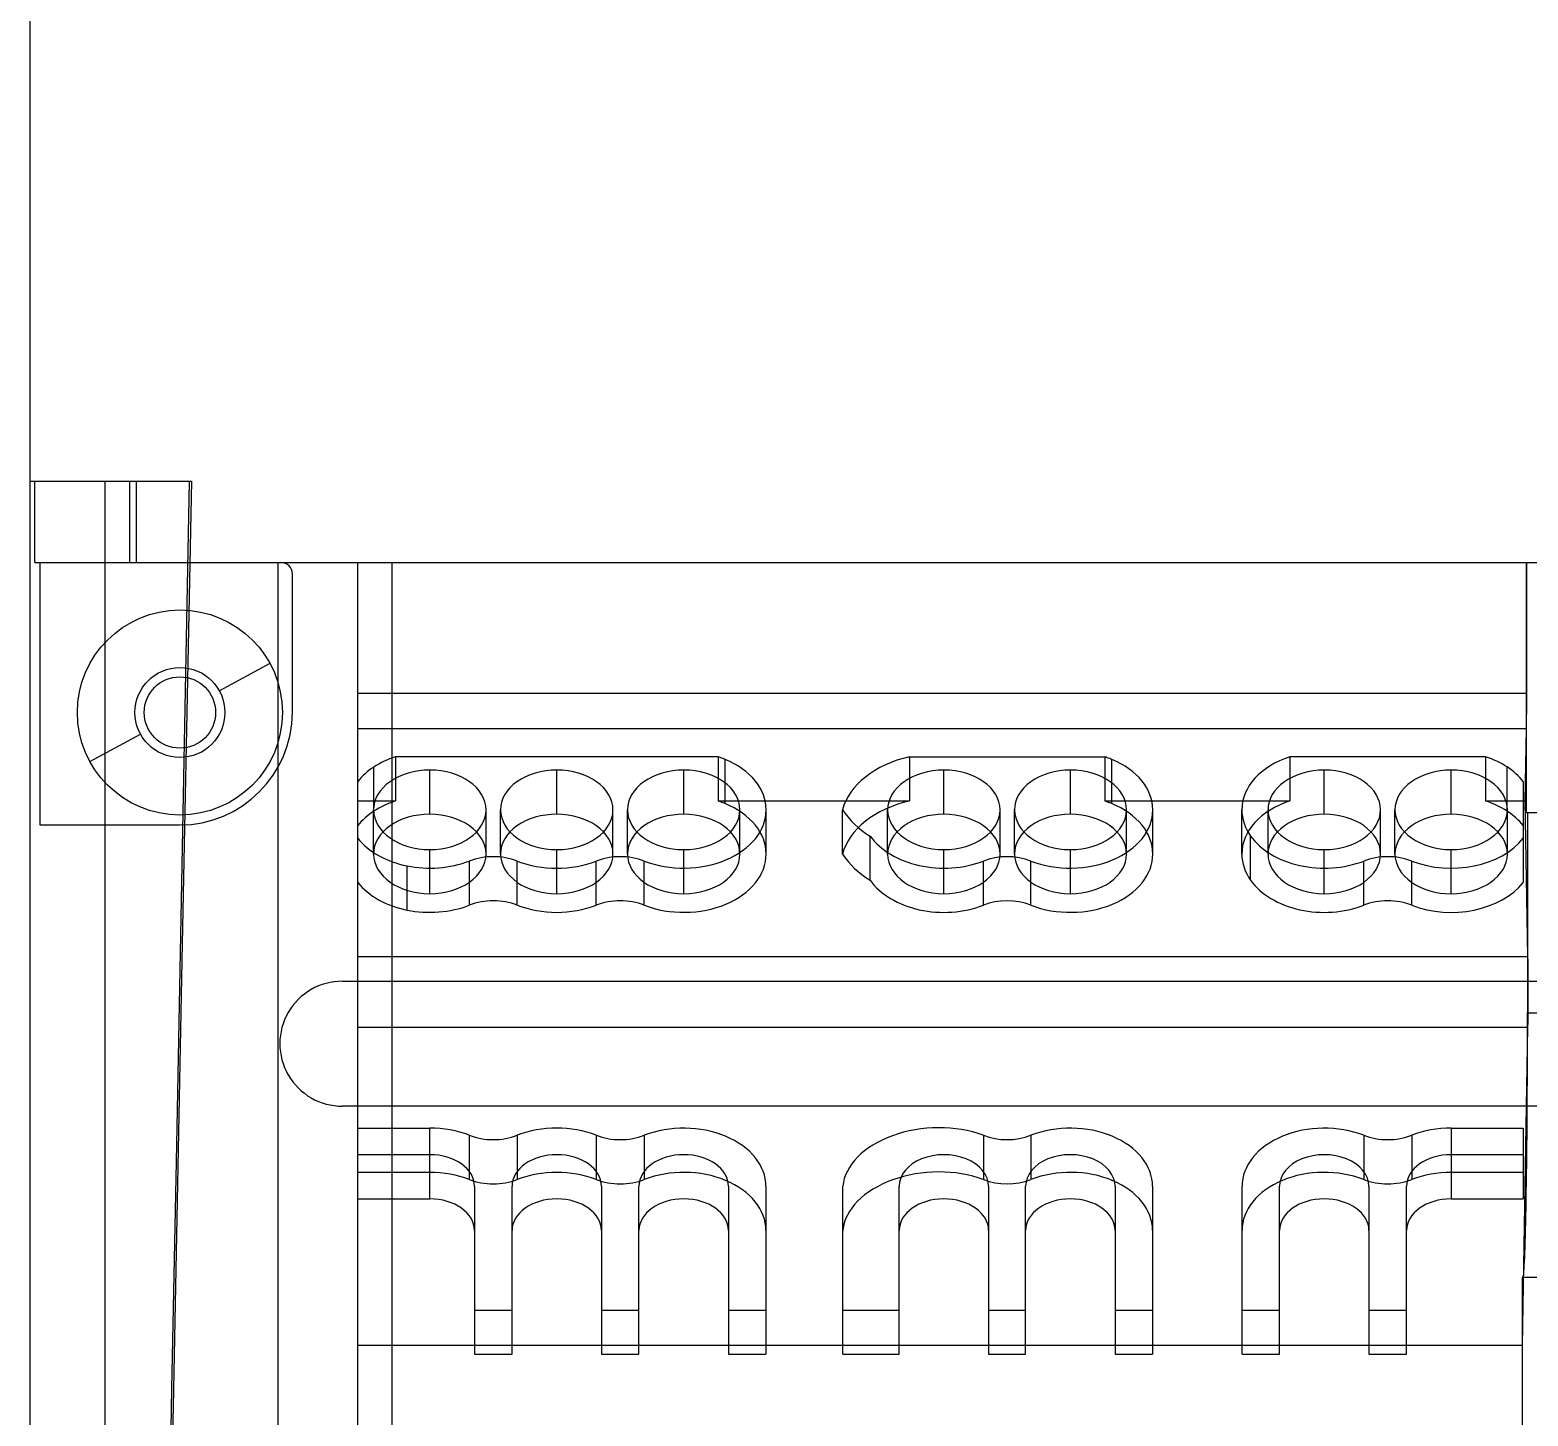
# Model space of a CAD drawing. Extents: x 0 to 144, y 0 to 348.
# Drawn here: x 7 to 66.7, y 111.5 to 166.8 of the extents above; entities that cross this region are included whole.
import ezdxf

# ---------------------------------------------------------------- set-up
doc = ezdxf.new("R2010")
doc.units = 0
doc.layers.add('-15N-THT. THIẾT BỊ ĐÓNG MỞ', color=40, linetype='CONTINUOUS')

# ---------------------------------------------------------------- blocks, each defined once
blk = doc.blocks.new('06 - N - SC VSD ATV630U07~55N4')
at = {"layer": '-15N-THT. THIẾT BỊ ĐÓNG MỞ'}
for p, q in [((-65.023, 144.114), (-65.022, -166)), ((-65.022, -25.203), (-58.58, -25.203)), ((-64.826, -28.443), (-64.83, -25.203)), ((-62.032, -25.203), (-62.032, -97.221)), ((-61.047, -25.203), (-61.047, -28.443)), ((-60.786, -25.203), (-60.786, -28.443)), ((-58.666, -25.203), (-59.196, -52.348)), ((-58.58, -25.203), (-58.948, -43.65)), ((-64.826, -28.443), (64.635, -28.443)), ((-64.635, -28.443), (-64.635, -38.909)), ((-55.133, -28.443), (-55.133, -85.26)), ((-55.01, -28.443), (-55.01, -28.443)), ((-51.945, -85.26), (-51.945, -28.443)), ((-50.569, -166), (-50.569, -28.443)), ((-5.333, -38.411), (-5.333, -28.443)), ((-5.333, -28.443), (-5.333, -33.658)), ((-54.556, -34.409), (-54.556, -28.897)), ((-54.556, -28.897), (-54.556, -28.897)), ((-55.454, -32.463), (-57.467, -33.563)), ((-55.454, -32.463), (-55.454, -32.463)), ((-57.794, -33.742), (-57.794, -33.742)), ((-51.945, -33.658), (-5.333, -33.658)), ((-5.333, -33.986), (-5.334, -34.067)), ((-5.333, -33.658), (-5.333, -33.74)), ((-5.333, -33.74), (-5.333, -33.823)), ((-5.333, -33.823), (-5.333, -33.904)), ((-5.333, -33.904), (-5.333, -33.986)), ((-54.556, -34.409), (-54.556, -34.409)), ((-5.337, -34.607), (-5.338, -34.678)), ((-5.336, -34.459), (-5.337, -34.533)), ((-5.337, -34.533), (-5.337, -34.607)), ((-5.335, -34.383), (-5.336, -34.459)), ((-5.334, -34.227), (-5.335, -34.305)), ((-5.335, -34.305), (-5.335, -34.383)), ((-5.334, -34.067), (-5.334, -34.147)), ((-5.334, -34.147), (-5.334, -34.227)), ((-60.289, -35.105), (-60.289, -35.105)), ((-51.945, -35.068), (-5.343, -35.068)), ((-5.343, -35.068), (-5.394, -37.952)), ((-5.342, -35.008), (-5.343, -35.068)), ((-5.341, -34.946), (-5.342, -35.008)), ((-5.34, -34.882), (-5.341, -34.946)), ((-5.339, -34.816), (-5.34, -34.882)), ((-5.338, -34.678), (-5.339, -34.748)), ((-5.339, -34.748), (-5.339, -34.816)), ((-62.63, -36.384), (-60.616, -35.284)), ((-62.63, -36.384), (-62.63, -36.384)), ((-50.444, -36.19), (-50.444, -37.952)), ((-37.576, -36.19), (-50.444, -36.19)), ((-37.576, -36.19), (-37.576, -37.952)), ((-37.29, -38.057), (-37.29, -36.295)), ((-29.94, -36.19), (-29.94, -37.952)), ((-29.94, -36.19), (-22.154, -36.19)), ((-22.154, -36.19), (-22.154, -37.952)), ((-21.868, -38.057), (-21.868, -36.295)), ((-14.767, -36.19), (-14.767, -37.952)), ((-6.963, -36.19), (-14.767, -36.19)), ((-6.963, -36.19), (-6.963, -37.952)), ((-51.308, -38.36), (-51.308, -36.598)), ((-49.074, -38.481), (-49.074, -36.719)), ((-44.01, -38.481), (-44.01, -36.719)), ((-38.946, -38.481), (-38.946, -36.719)), ((-28.57, -38.481), (-28.57, -36.719)), ((-23.524, -38.481), (-23.524, -36.719)), ((-13.397, -38.481), (-13.397, -36.719)), ((-8.333, -38.481), (-8.333, -36.719)), ((-6.106, -38.355), (-6.106, -36.593)), ((-5.462, -37.169), (-5.462, -41.202)), ((-51.945, -37.952), (-50.444, -37.952)), ((-37.576, -37.952), (-29.94, -37.952)), ((-22.154, -37.952), (-14.767, -37.952)), ((-6.963, -37.952), (-5.394, -37.952)), ((-5.394, -37.952), (-5.285, -44.155)), ((-51.317, -40.067), (-51.317, -38.305)), ((-46.831, -40.067), (-46.831, -38.305)), ((-46.253, -40.067), (-46.253, -38.305)), ((-41.767, -40.067), (-41.767, -38.305)), ((-41.189, -40.067), (-41.189, -38.305)), ((-36.704, -40.067), (-36.704, -38.305)), ((-35.657, -40.067), (-35.657, -38.305)), ((-32.61, -40.067), (-32.61, -38.305)), ((-30.813, -40.067), (-30.813, -38.305)), ((-26.327, -40.067), (-26.327, -38.305)), ((-25.749, -40.067), (-25.749, -38.305)), ((-21.282, -40.067), (-21.282, -38.305)), ((-20.235, -40.067), (-20.235, -38.305)), ((-16.686, -40.067), (-16.686, -38.305)), ((-15.64, -40.067), (-15.64, -38.305)), ((-11.154, -40.067), (-11.154, -38.305)), ((-10.576, -40.067), (-10.576, -38.305)), ((-6.09, -40.067), (-6.09, -38.305)), ((-5.333, -38.411), (-3.2, -38.411)), ((-5.289, -38.411), (-5.289, -46.394)), ((-64.635, -38.909), (-59.056, -38.909)), ((-59.056, -38.909), (-59.056, -38.909)), ((-31.508, -41.112), (-31.508, -39.35)), ((-16.335, -41.112), (-16.335, -39.35)), ((-49.074, -41.653), (-49.074, -39.891)), ((-44.01, -41.653), (-44.01, -39.891)), ((-38.946, -41.653), (-38.946, -39.891)), ((-28.57, -41.653), (-28.57, -39.891)), ((-23.524, -41.653), (-23.524, -39.891)), ((-13.397, -41.653), (-13.397, -39.891)), ((-8.333, -41.653), (-8.333, -39.891)), ((-49.98, -42.303), (-49.98, -40.541)), ((-47.497, -42.108), (-47.497, -40.346)), ((-45.587, -42.108), (-45.587, -40.346)), ((-42.434, -42.108), (-42.434, -40.346)), ((-40.523, -42.108), (-40.523, -40.346)), ((-26.993, -42.108), (-26.993, -40.346)), ((-25.101, -42.108), (-25.101, -40.346)), ((-11.82, -42.108), (-11.82, -40.346)), ((-9.91, -42.108), (-9.91, -40.346)), ((-58.948, -43.65), (-59.316, -62.097)), ((-51.945, -44.155), (-5.285, -44.155)), ((-5.285, -44.155), (-5.284, -44.22)), ((-5.284, -44.22), (-5.283, -44.287)), ((-5.283, -44.287), (-5.282, -44.357)), ((-5.282, -44.357), (-5.281, -44.429)), ((-5.281, -44.429), (-5.28, -44.504)), ((-5.28, -44.504), (-5.28, -44.581)), ((-5.28, -44.581), (-5.279, -44.66)), ((-5.279, -44.66), (-5.278, -44.74)), ((-5.278, -44.74), (-5.278, -44.822)), ((-52.563, -45.139), (52.563, -45.139)), ((-52.563, -45.139), (-52.563, -45.139)), ((-5.278, -44.822), (-5.277, -44.906)), ((-5.277, -44.906), (-5.277, -44.991)), ((-5.277, -44.991), (-5.276, -45.077)), ((-5.276, -45.077), (-5.276, -45.165)), ((-5.276, -45.165), (-5.276, -45.253)), ((-5.276, -45.253), (-5.275, -45.341)), ((-5.275, -45.341), (-5.275, -45.43)), ((-5.275, -45.788), (-5.276, -45.876)), ((-5.276, -45.876), (-5.276, -45.964)), ((-5.276, -45.964), (-5.276, -46.052)), ((-5.275, -45.43), (-5.275, -45.52)), ((-5.275, -45.52), (-5.275, -45.609)), ((-5.275, -45.609), (-5.275, -45.699)), ((-5.275, -45.699), (-5.275, -45.788)), ((-5.289, -46.394), (-3.243, -46.394)), ((-5.279, -46.47), (-5.28, -46.548)), ((-5.28, -46.548), (-5.28, -46.625)), ((-5.278, -46.389), (-5.279, -46.47)), ((-5.277, -46.223), (-5.278, -46.307)), ((-5.278, -46.307), (-5.278, -46.389)), ((-5.276, -46.052), (-5.277, -46.138)), ((-5.277, -46.138), (-5.277, -46.223)), ((-51.945, -46.974), (-5.285, -46.974)), ((-5.285, -46.974), (-5.507, -59.657)), ((-5.284, -46.91), (-5.285, -46.974)), ((-5.283, -46.842), (-5.284, -46.91)), ((-5.282, -46.772), (-5.283, -46.842)), ((-5.281, -46.7), (-5.282, -46.772)), ((-5.28, -46.625), (-5.281, -46.7)), ((52.563, -50.123), (-52.563, -50.123)), ((-52.563, -50.123), (-52.563, -50.123)), ((-51.945, -50.999), (-49.074, -50.999)), ((-49.074, -53.818), (-49.074, -50.999)), ((-47.499, -51.284), (-47.499, -53.046)), ((-45.585, -51.284), (-45.585, -53.046)), ((-42.435, -51.284), (-42.435, -53.046)), ((-40.521, -51.284), (-40.521, -53.046)), ((-26.995, -51.284), (-26.995, -53.046)), ((-25.099, -51.284), (-25.099, -53.046)), ((-11.822, -51.284), (-11.822, -53.046)), ((-9.908, -51.284), (-9.908, -53.046)), ((-8.333, -50.999), (-5.462, -50.999)), ((-8.333, -50.999), (-8.333, -53.818)), ((-5.462, -50.999), (-5.462, -53.818)), ((-59.196, -52.348), (-59.373, -61.396)), ((-51.945, -52.056), (-49.074, -52.056)), ((-8.333, -52.056), (-5.462, -52.056)), ((-51.945, -52.761), (-49.074, -52.761)), ((-8.333, -52.761), (-5.462, -52.761)), ((-47.29, -53.318), (-47.29, -60.014)), ((-45.794, -60.014), (-45.794, -53.318)), ((-42.226, -53.318), (-42.226, -60.014)), ((-40.731, -60.014), (-40.731, -53.318)), ((-37.162, -53.318), (-37.162, -60.014)), ((-35.667, -53.318), (-35.667, -60.014)), ((-32.6, -60.014), (-32.6, -53.318)), ((-30.354, -60.014), (-30.354, -53.318)), ((-26.786, -53.318), (-26.786, -60.014)), ((-25.309, -60.014), (-25.309, -53.318)), ((-21.74, -53.318), (-21.74, -60.014)), ((-20.245, -53.318), (-20.245, -60.014)), ((-16.676, -60.014), (-16.676, -53.318)), ((-15.181, -60.014), (-15.181, -53.318)), ((-11.613, -53.318), (-11.613, -60.014)), ((-10.117, -60.014), (-10.117, -53.318)), ((-51.945, -53.818), (-49.074, -53.818)), ((-8.333, -53.818), (-5.462, -53.818)), ((-5.507, -56.951), (-5.507, -66.988)), ((-3.025, -56.951), (-5.507, -56.951)), ((-47.29, -58.252), (-45.794, -58.252)), ((-42.226, -58.252), (-40.731, -58.252)), ((-37.162, -58.252), (-35.667, -58.252)), ((-32.6, -58.252), (-30.354, -58.252)), ((-26.786, -58.252), (-25.309, -58.252)), ((-21.74, -58.252), (-20.245, -58.252)), ((-16.676, -58.252), (-15.181, -58.252)), ((-11.613, -58.252), (-10.117, -58.252)), ((-51.945, -59.657), (-5.507, -59.657)), ((-47.29, -60.014), (-45.794, -60.014)), ((-42.226, -60.014), (-40.731, -60.014)), ((-37.162, -60.014), (-35.667, -60.014)), ((-32.6, -60.014), (-30.354, -60.014)), ((-26.786, -60.014), (-25.309, -60.014)), ((-21.74, -60.014), (-20.245, -60.014)), ((-16.676, -60.014), (-15.181, -60.014)), ((-11.613, -60.014), (-10.117, -60.014)), ((-59.373, -61.396), (-59.904, -88.54)), ((-59.316, -62.097), (-59.684, -80.543))]:
    blk.add_line(p, q, dxfattribs=at)
for radius in [4.089, 1.794, 1.422]:
    blk.add_circle((-59.042, -34.424), radius, dxfattribs=at)
for centre, radius, start, end in [((-55.01, -28.897), 0.454, 0, 89.99998), ((-59.056, -34.409), 4.5, 270.00002, 0), ((-52.563, -47.631), 2.492, 89.99998, 270.00002)]:
    blk.add_arc(centre, radius, start, end, dxfattribs=at)
for centre, major_axis, ratio, start_param, end_param in [((-49.074, -38.305), (3.289, 0), 0.707107, 2.000496, 2.317513), ((-38.946, -38.305), (3.289, 0), 0.707107, 1.071002, 1.141097), ((-38.946, -38.305), (3.289, 0), 0.707107, 1.043242, 1.071002), ((-38.946, -38.305), (3.289, 0), 0.707107, 0, 1.043242), ((-29.031, -38.577), (3.629, 0.327), 0.687308, 1.761736, 2.902833), ((-23.524, -38.305), (3.289, 0), 0.707107, 1.071002, 1.141097), ((-23.524, -38.305), (3.289, 0), 0.707107, 1.043242, 1.071002), ((-23.524, -38.305), (3.289, 0), 0.707107, 0, 1.043242), ((-13.397, -38.305), (3.289, 0), 0.707107, 2.000496, 3.141593), ((-8.333, -38.305), (3.289, 0), 0.707107, 0.827052, 1.141097), ((-49.074, -38.305), (3.289, 0), 0.707107, 2.317513, 2.631557), ((-49.074, -38.305), (2.243, 0), 0.707107, 1.570796, 3.141593), ((-49.074, -38.305), (2.243, 0), 0.707107, 0, 1.570796), ((-44.01, -38.305), (2.243, 0), 0.707107, 1.570796, 3.141593), ((-44.01, -38.305), (2.243, 0), 0.707107, 0, 1.570796), ((-38.946, -38.305), (2.243, 0), 0.707107, 1.570796, 3.141593), ((-38.946, -38.305), (2.243, 0), 0.707107, 0, 1.570796), ((-28.57, -38.305), (2.243, 0), 0.707107, 1.570796, 3.141593), ((-28.57, -38.305), (2.243, 0), 0.707107, 0, 1.570796), ((-23.514, -38.302), (-2.235, 0.009), 0.708357, -1.563535, 0.007262), ((-23.524, -38.305), (2.243, 0), 0.707107, 0, 1.570796), ((-13.397, -38.305), (2.243, 0), 0.707107, 1.570796, 3.141593), ((-13.397, -38.305), (2.243, 0), 0.707107, 0, 1.570796), ((-8.333, -38.305), (2.243, 0), 0.707107, 1.570796, 3.141593), ((-8.333, -38.305), (2.243, 0), 0.707107, 0, 1.570796), ((-8.333, -38.305), (3.289, 0), 0.707107, 0.510035, 0.827052), ((-49.074, -40.067), (3.289, 0), 0.707107, 2.000496, 2.317513), ((-38.946, -40.067), (3.289, 0), 0.707107, 1.071002, 1.141097), ((-38.946, -40.067), (3.289, 0), 0.707107, 1.043242, 1.071002), ((-38.946, -40.067), (3.289, 0), 0.707107, 0, 1.043242), ((-29.031, -40.34), (3.629, 0.327), 0.687308, 1.761736, 2.902833), ((-23.524, -40.067), (3.289, 0), 0.707107, 1.071002, 1.141097), ((-23.524, -40.067), (3.289, 0), 0.707107, 1.043242, 1.071002), ((-23.524, -40.067), (3.289, 0), 0.707107, 0, 1.043242), ((-13.397, -40.067), (3.289, 0), 0.707107, 2.000496, 3.141593), ((-8.333, -40.067), (3.289, 0), 0.707107, 0.827052, 1.141097), ((-49.074, -40.067), (3.289, 0), 0.707107, 2.317513, 2.631557), ((-49.074, -38.305), (2.243, 0), 0.707107, 3.141593, 4.712389), ((-49.074, -40.067), (2.243, 0), 0.707107, 1.570796, 3.141593), ((-49.074, -38.305), (2.243, 0), 0.707107, -1.570796, 0), ((-49.074, -40.067), (2.243, 0), 0.707107, 0, 1.570796), ((-44.01, -38.305), (2.243, 0), 0.707107, 3.141593, 4.712389), ((-44.01, -40.067), (2.243, 0), 0.707107, 1.570796, 3.141593), ((-44.01, -38.305), (2.243, 0), 0.707107, -1.570796, 0), ((-44.01, -40.067), (2.243, 0), 0.707107, 0, 1.570796), ((-38.946, -38.305), (2.243, 0), 0.707107, 3.141593, 4.712389), ((-38.946, -40.067), (2.243, 0), 0.707107, 1.570796, 3.141593), ((-38.946, -38.305), (3.289, 0), 0.707107, -2.070591, 0), ((-38.946, -38.305), (2.243, 0), 0.707107, -1.570796, 0), ((-38.946, -40.067), (2.243, 0), 0.707107, 0, 1.570796), ((-29.418, -37.035), (-3.605, 0.313), 0.804749, 0.557582, 1.023815), ((-28.57, -38.305), (2.243, 0), 0.707107, 3.141593, 4.712389), ((-28.57, -40.067), (2.243, 0), 0.707107, 1.570796, 3.141593), ((-28.57, -38.305), (2.243, 0), 0.707107, -1.570796, 0), ((-28.57, -40.067), (2.243, 0), 0.707107, 0, 1.570796), ((-23.514, -38.308), (2.235, 0.009), 0.708357, 3.134331, 4.705127), ((-23.514, -40.064), (-2.235, 0.009), 0.708357, -1.563535, 0.007262), ((-23.524, -38.305), (3.289, 0), 0.707107, -2.070591, 0), ((-23.524, -38.305), (2.243, 0), 0.707107, -1.570796, 0), ((-23.524, -40.067), (2.243, 0), 0.707107, 0, 1.570796), ((-13.397, -38.305), (3.289, 0), 0.707107, 3.141593, 3.607826), ((-13.397, -38.305), (2.243, 0), 0.707107, 3.141593, 4.712389), ((-13.397, -40.067), (2.243, 0), 0.707107, 1.570796, 3.141593), ((-13.397, -38.305), (2.243, 0), 0.707107, -1.570796, 0), ((-13.397, -40.067), (2.243, 0), 0.707107, 0, 1.570796), ((-8.333, -38.305), (2.243, 0), 0.707107, -3.141593, -1.570796), ((-8.333, -40.067), (2.243, 0), 0.707107, 1.570796, 3.141593), ((-8.333, -38.305), (2.243, 0), 0.707107, -1.570796, 0), ((-8.333, -40.067), (2.243, 0), 0.707107, 0, 1.570796), ((-8.333, -40.067), (3.289, 0), 0.707107, 0.510035, 0.827052), ((-28.57, -38.305), (3.289, 0), 0.707107, -2.67536, -1.071002), ((-13.397, -38.305), (3.289, 0), 0.707107, -2.67536, -1.071002), ((-49.074, -38.305), (3.289, 0), 0.707107, -2.631557, -1.849794), ((-8.333, -38.305), (3.289, 0), 0.707107, -2.070591, -0.510035), ((-49.074, -40.067), (2.243, 0), 0.707107, 3.141593, 4.712389), ((-49.074, -38.305), (3.289, 0), 0.707107, -1.849794, -1.071002), ((-49.074, -40.067), (2.243, 0), 0.707107, -1.570796, 0), ((-46.542, -41.584), (1.994, 0), 0.707107, 1.071002, 2.070591), ((-44.01, -40.067), (2.243, 0), 0.707107, 3.141593, 4.712389), ((-44.01, -38.305), (3.289, 0), 0.707107, -2.070591, -1.071002), ((-44.01, -40.067), (2.243, 0), 0.707107, -1.570796, 0), ((-41.478, -41.584), (1.994, 0), 0.707107, 1.071002, 2.070591), ((-38.946, -40.067), (2.243, 0), 0.707107, 3.141593, 4.712389), ((-38.946, -40.067), (3.289, 0), 0.707107, -2.070591, 0), ((-38.946, -40.067), (2.243, 0), 0.707107, -1.570796, 0), ((-29.418, -38.797), (-3.605, 0.313), 0.804749, 0.557582, 1.023815), ((-28.57, -40.067), (2.243, 0), 0.707107, 3.141593, 4.712389), ((-28.57, -40.067), (2.243, 0), 0.707107, -1.570796, 0), ((-26.047, -41.584), (1.975, 0), 0.713906, 1.071002, 2.070591), ((-23.514, -40.07), (2.235, 0.009), 0.708357, 3.134331, 4.705127), ((-23.524, -40.067), (3.289, 0), 0.707107, -2.070591, 0), ((-23.524, -40.067), (2.243, 0), 0.707107, -1.570796, 0), ((-13.397, -40.067), (3.289, 0), 0.707107, 3.141593, 3.607826), ((-13.397, -40.067), (2.243, 0), 0.707107, 3.141593, 4.712389), ((-13.397, -40.067), (2.243, 0), 0.707107, -1.570796, 0), ((-10.865, -41.584), (1.994, 0), 0.707107, 1.071002, 2.070591), ((-8.333, -40.067), (2.243, 0), 0.707107, -3.141593, -1.570796), ((-8.333, -40.067), (2.243, 0), 0.707107, -1.570796, 0), ((-49.074, -40.067), (3.289, 0), 0.707107, -2.631557, -1.849794), ((-28.57, -40.067), (3.289, 0), 0.707107, -2.67536, -1.071002), ((-13.397, -40.067), (3.289, 0), 0.707107, -2.67536, -1.071002), ((-8.333, -40.067), (3.289, 0), 0.707107, -2.070591, -0.510035), ((-49.074, -40.067), (3.289, 0), 0.707107, -1.849794, -1.071002), ((-46.542, -43.346), (1.994, 0), 0.707107, 1.071002, 2.070591), ((-44.01, -40.067), (3.289, 0), 0.707107, -2.070591, -1.071002), ((-41.478, -43.346), (1.994, 0), 0.707107, 1.071002, 2.070591), ((-26.047, -43.346), (1.975, 0), 0.713906, 1.071002, 2.070591), ((-10.865, -43.346), (1.994, 0), 0.707107, 1.071002, 2.070591), ((-5.473, -46.394), (0, 10.557), 0.017452, -1.647305, -1.570799), ((-5.473, -46.394), (0, 10.557), 0.017452, -3.065236, -1.647305), ((-49.074, -53.318), (-3.279, 0), 0.707107, -2.071623, -1.570796), ((-46.542, -50.047), (-1.994, 0), 0.707107, 1.069969, 2.071623), ((-44.01, -53.318), (-3.279, 0), 0.707107, -2.071623, -1.069969), ((-41.478, -50.047), (-1.994, 0), 0.707107, 1.069969, 2.071623), ((-38.946, -53.318), (-3.279, 0), 0.707107, 3.141593, 5.213216), ((-28.947, -53.34), (3.658, 0.208), 0.64178, 0.971959, 3.043582), ((-26.047, -50.047), (-1.975, 0), 0.713894, 1.069969, 2.071623), ((-23.524, -53.318), (-3.279, 0), 0.707107, 3.141593, 5.213216), ((-13.397, -53.318), (-3.279, 0), 0.707107, -2.071623, 0), ((-10.865, -50.047), (-1.994, 0), 0.707107, 1.069969, 2.071623), ((-8.333, -53.318), (-3.279, 0), 0.707107, -1.570796, -1.069969), ((-49.074, -53.318), (-1.784, 0), 0.707107, 3.141593, 4.712389), ((-44.01, -53.318), (-1.784, 0), 0.707107, 3.141593, 6.283185), ((-38.946, -53.318), (-1.784, 0), 0.707107, 3.141593, 6.283185), ((-28.57, -53.318), (-1.784, 0), 0.707107, -3.141593, 0), ((-23.524, -53.318), (-1.784, 0), 0.707107, -3.141593, 0), ((-13.397, -53.318), (-1.784, 0), 0.707107, -3.141593, 0), ((-8.333, -53.318), (-1.784, 0), 0.707107, -1.570796, 0), ((-49.074, -55.08), (-3.279, 0), 0.707107, -2.071623, -1.570796), ((-46.542, -51.809), (-1.994, 0), 0.707107, 1.069969, 2.071623), ((-44.01, -55.08), (-3.279, 0), 0.707107, -2.071623, -1.069969), ((-41.478, -51.809), (-1.994, 0), 0.707107, 1.069969, 2.071623), ((-38.946, -55.08), (-3.279, 0), 0.707107, 3.141593, 5.213216), ((-28.947, -55.102), (3.658, 0.208), 0.64178, 0.971959, 3.043582), ((-26.047, -51.809), (-1.975, 0), 0.713894, 1.069969, 2.071623), ((-23.524, -55.08), (-3.279, 0), 0.707107, 3.141593, 5.213216), ((-13.397, -55.08), (-3.279, 0), 0.707107, -2.071623, 0), ((-10.865, -51.809), (-1.994, 0), 0.707107, 1.069969, 2.071623), ((-8.333, -55.08), (-3.279, 0), 0.707107, -1.570796, -1.069969), ((-44.01, -55.08), (-1.784, 0), 0.707107, 3.141593, 6.283185), ((-38.946, -55.08), (-1.784, 0), 0.707107, 3.141593, 6.283185), ((-28.57, -55.08), (-1.784, 0), 0.707107, 3.141593, 6.283185), ((-23.524, -55.08), (-1.784, 0), 0.707107, 3.141593, 6.283185), ((-13.397, -55.08), (-1.784, 0), 0.707107, 3.141593, 6.283185), ((-49.074, -55.08), (-1.784, 0), 0.707107, 3.141593, 4.712389), ((-8.333, -55.08), (-1.784, 0), 0.707107, -1.570796, 0), ((-5.473, -46.394), (0, 10.557), 0.017452, 3.141593, 3.217949)]:
    blk.add_ellipse(centre, major_axis=major_axis, ratio=ratio, start_param=start_param, end_param=end_param, dxfattribs=at)

msp = doc.modelspace()

# ---------------------------------------------------------------- block references
msp.add_blockref('06 - N - SC VSD ATV630U07~55N4', (72, 174))

doc.saveas('drawing.dxf')
